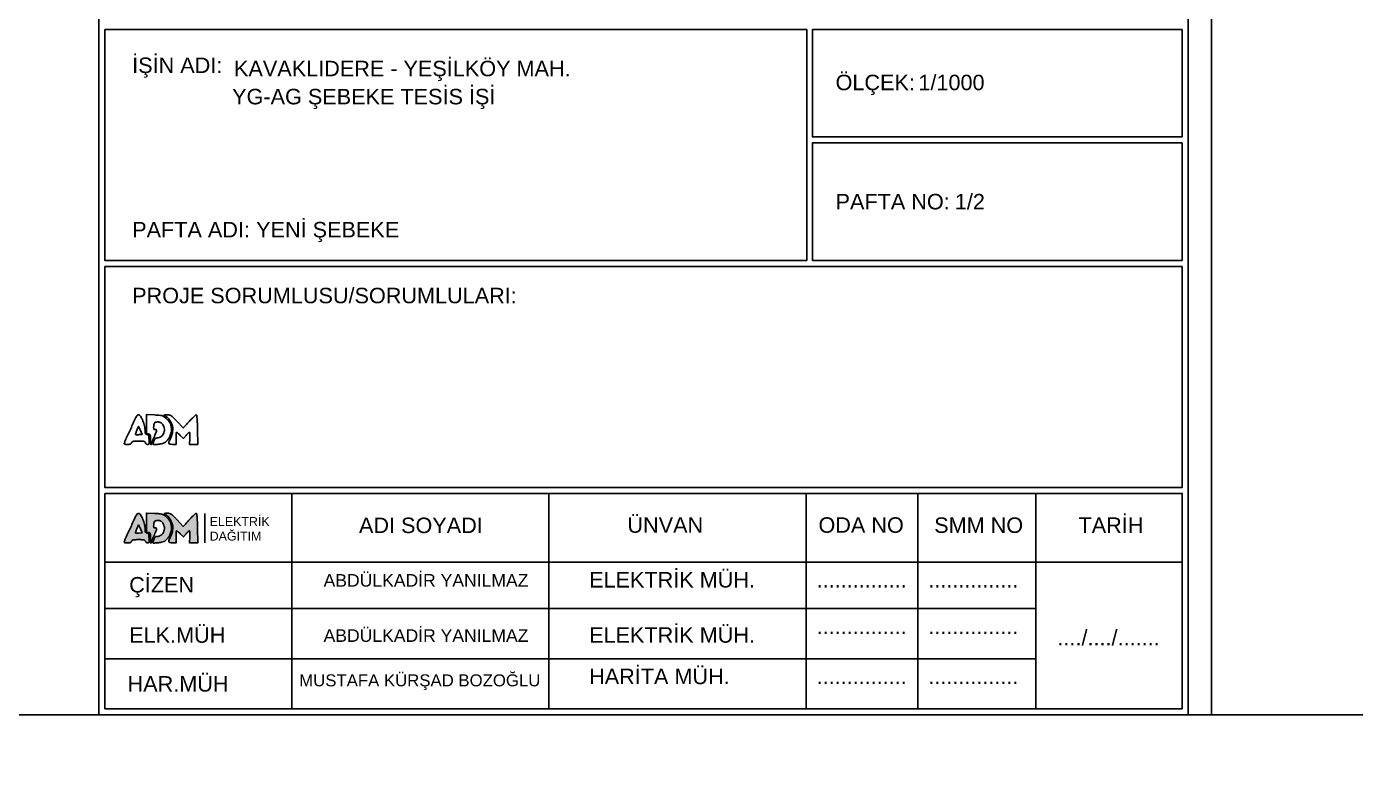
# Model space of a CAD drawing. Header units: millimetres. Extents: x 614452 to 616952, y 4151662 to 4153442.
# Drawn here: x 616315.3 to 616539.8, y 4152533.2 to 4152658.8 of the extents above; entities that cross this region are included whole.
import ezdxf

# ---------------------------------------------------------------- set-up
doc = ezdxf.new("R2010")
doc.units = ezdxf.units.MM
doc.layers.add('ANTET', color=7, linetype='Continuous')
doc.layers.add('ANTET_RASTER', color=7, linetype='Continuous')
doc.styles.get("Standard").update_dxf_attribs({"font": 'Arial'})

msp = doc.modelspace()

# ---------------------------------------------------------------- hatches: boundary and pattern name
h = msp.add_hatch(color=256)
h.set_gradient(color1=(255, 127, 0), color2=(255, 127, 0))
h.paths.add_polyline_path([(616333.929464953, 4152576.369422665, 0.063766), (616333.7558850106, 4152576.095830563, 0.000771), (616332.8651258359, 4152574.186247232, 0.001423), (616332.0209693374, 4152572.355652947, 0.030485), (616331.8065726266, 4152571.800059577, 0.091245), (616331.7890467818, 4152571.660972048, 0.270075), (616331.8401339493, 4152571.583707089, 0.104609), (616331.9819134447, 4152571.547418904, 0.010528), (616332.3326875947, 4152571.540032533, 0.018035), (616332.6508784458, 4152571.551513458, 0.074962), (616332.8377214237, 4152571.593644086, 0.125164), (616332.9529065448, 4152571.675955112, 0.098814), (616333.027187929, 4152571.810541108, -0.135784), (616333.1212108937, 4152571.954915863, -0.124814), (616333.2790323591, 4152572.036136062, -0.050357), (616333.5690463608, 4152572.072964587, -0.006421), (616334.1986262602, 4152572.081049683, -0.006222), (616334.83193228, 4152572.073168145, -0.051274), (616335.1174768036, 4152572.036607018, -0.132171), (616335.2690886095, 4152571.955227353, -0.140814), (616335.3549481664, 4152571.810541108, 0.081934), (616335.4053851665, 4152571.697379797, 0.091779), (616335.4879900996, 4152571.611476553, 0.087799), (616335.5991224613, 4152571.558234919, 0.068011), (616335.7323227772, 4152571.540032533, 0.055528), (616335.8952183073, 4152571.55817906, 0.205086), (616335.9772554428, 4152571.617548253, 0.138824), (616336.009139477, 4152571.735548557, 0.021536), (616335.9956906022, 4152571.979608967, -0.004993), (616335.9784851747, 4152572.174338893, -0.003381), (616335.9625968536, 4152572.396556548, -0.003406), (616335.9501591398, 4152572.611491165, -0.006795), (616335.9437892039, 4152572.781727622, 0.04563), (616335.9235408255, 4152572.957011092, 0.113173), (616335.8698024035, 4152573.073693749, 0.127666), (616335.7754026203, 4152573.146936109, 0.066302), (616335.6308329642, 4152573.187490484, -0.100048), (616335.4657345476, 4152573.245987152, -0.163184), (616335.3701059793, 4152573.357845694, -0.07385), (616335.3184120611, 4152573.572440688, -0.00966), (616335.2856450868, 4152574.042236852, 0.026441), (616335.2430240263, 4152574.453827146, 0.025801), (616335.1570169068, 4152574.862059346, 0.024771), (616335.0254336911, 4152575.274587222, 0.020567), (616334.846239208, 4152575.699101875, 0.02113), (616334.5696589326, 4152576.2267417, 0.10397), (616334.3461835482, 4152576.475326366, 0.237326), (616334.1394278931, 4152576.509820538, 0.14535)])
h.paths.add_polyline_path([(616334.274311584, 4152573.188432801, -0.010707), (616334.0665925125, 4152573.176375152, -0.015376), (616333.8822955613, 4152573.17530245, -0.011118), (616333.731379774, 4152573.182425752, -0.180936), (616333.6859824839, 4152573.203103157, -0.271134), (616333.6737740262, 4152573.249772649, -0.009305), (616333.7303130234, 4152573.437668446, -0.015146), (616333.8106632676, 4152573.663960366, -0.009719), (616333.9168652047, 4152573.921652921), (616334.2046963373, 4152574.583254003), (616334.5051941694, 4152573.906982565), (616334.8056920014, 4152573.230711127)], flags=16)
h = msp.add_hatch(color=256)
h.set_gradient(color1=(255, 127, 0), color2=(255, 127, 0))
edge = h.paths.add_edge_path()
edge.add_line((616335.5293922486, 4152574.939472814), (616335.5293922486, 4152573.298338271))
edge.add_line((616335.5293922486, 4152573.298338271), (616335.8613481991, 4152573.298338271))
edge.add_arc((616335.8613482591, 4152572.748980626), 0.5493576452136073, 69.82026276711912, 90.0000062650899, ccw=False)
edge.add_arc((616335.9911464722, 4152573.102146513), 0.1730948114677403, 22.166374109520916, 69.82034173121048, ccw=False)
edge.add_arc((616335.5108923255, 4152572.906487764), 0.6916759443158398, 4.008649535772918, 22.166326184184186, ccw=False)
edge.add_arc((616314.4726021964, 4152571.432134352), 21.78156379470503, 2.5082649671916215, 4.008705403430781, ccw=False)
edge.add_line((616336.2332974898, 4152572.38537183), (616336.2732908301, 4152571.472405389))
edge.add_line((616336.2732908301, 4152571.472405389), (616336.7804944083, 4152572.669400829))
edge.add_arc((616277.6071305309, 4152597.74296624), 64.26640393697006, 337.0361398109806, 337.9182612762283)
edge.add_arc((616335.6546357233, 4152574.193866566), 1.623982571542282, 337.9182812255138, 350.4124117829923)
edge.add_arc((616337.136913718, 4152573.943488305), 0.120707039018567, 350.4124017228938, 422.0351882901527)
edge.add_arc((616337.0789829292, 4152573.834375223), 0.2442450531245067, 62.03513380870294, 104.6549914427802)
edge.add_arc((616336.8588600941, 4152574.676124964), 0.625810513706934, 271.77111820558184, 284.65503775132754, ccw=False)
edge.add_arc((616336.875015186, 4152574.153675458), 0.1031112949378484, 222.9561160482888, 271.7710802685684, ccw=False)
edge.add_arc((616336.9145946712, 4152574.190527305), 0.1571908124332954, 186.3487990085547, 222.9561199291325, ccw=False)
edge.add_arc((616338.3564832936, 4152574.350955484), 1.607976806333558, 179.7054620257688, 186.3487652537711, ccw=False)
edge.add_arc((616341.3018945972, 4152574.335812259), 4.553427037581947, 173.3602937394848, 179.7054401235187, ccw=False)
edge.add_arc((616337.3822313029, 4152574.792085249), 0.6072966062208524, 145.3396058218614, 173.3602506456461, ccw=False)
edge.add_arc((616337.1813139645, 4152574.931001672), 0.3630312800566274, 105.9471371902199, 145.3396108821184, ccw=False)
edge.add_arc((616337.4177642043, 4152574.103519567), 1.223633017403516, 89.99998799129747, 105.9471182715983, ccw=False)
edge.add_arc((616337.4177650769, 4152573.783439089), 1.54371349513543, 81.72415253568482, 90.00002286577421, ccw=False)
edge.add_arc((616337.4666436632, 4152574.119491844), 1.20412467028729, 71.75380412809642, 81.72407990018468, ccw=False)
edge.add_arc((616337.5422412297, 4152574.348802002), 0.9626745907550854, 60.645257067944215, 71.75376434757811, ccw=False)
edge.add_arc((616337.7754945514, 4152574.763527961), 0.4868545274484448, 42.14472347975868, 60.64511922400101, ccw=False)
edge.add_arc((616336.8925259416, 4152573.964451227), 1.677718579988372, 12.621443649923094, 42.144737699455106, ccw=False)
edge.add_arc((616337.0347343686, 4152573.996293239), 1.531988863085221, -18.981554609047407, 12.621488364817822, ccw=False)
edge.add_arc((616337.2285551034, 4152573.929625598), 1.327022886579329, 306.53951541588134, 341.01842893602185, ccw=False)
edge.add_arc((616337.2875121722, 4152573.850066808), 1.22799997496439, 270.00004300806614, 306.5394515210845, ccw=False)
edge.add_arc((616337.287513345, 4152572.277055169), 0.3450116640889067, 90.0000416819237, 113.77215220791)
edge.add_arc((616337.3172276205, 4152572.209595319), 0.4187257709037721, 113.7721639924004, 134.3323097749172)
edge.add_arc((616337.495273, 4152572.027350498), 0.6735067197577292, 134.3322707843567, 149.935655962711)
edge.add_arc((616338.4997145492, 4152571.445929729), 1.834089735143809, 149.9356238168841, 157.3235317158401)
edge.add_arc((616345.9039970442, 4152568.352235887), 9.858698190095534, 157.3235967677833, 158.4834826253065)
edge.add_arc((616342.6838369997, 4152569.621774119), 6.397317246934664, 158.4835740827927, 160.0873713628881)
edge.add_arc((616344.3072311135, 4152569.033714563), 8.12393894565802, 160.0874087883875, 161.1437062999245)
edge.add_arc((616336.7578777719, 4152571.612003624), 0.1464512230897591, 161.1436538735835, 179.9998886882593)
edge.add_arc((616336.7168560957, 4152571.612003874), 0.1054295467911346, 179.9999810201975, 271.8665727645617)
edge.add_arc((616336.3151812206, 4152583.937476182), 12.43744520994052, 271.866552006511, 274.9862290957582)
edge.add_arc((616336.7060860968, 4152579.45707291), 7.940021492137334, 274.986189874674, 279.944251374933)
edge.add_arc((616337.8121150298, 4152573.148589924), 1.535315597999382, 279.944212084764, 296.6962476767852)
edge.add_arc((616337.712172388, 4152573.347336764), 1.757776467020278, 296.6962390183784, 316.6792572727222)
edge.add_arc((616336.9590892681, 4152574.057518886), 2.79290584630702, 316.6792935895778, 330.8054136541801)
edge.add_arc((616336.7762762967, 4152574.159665475), 3.002320526110501, 330.8054379807883, 344.4449588902941)
edge.add_arc((616337.241237608, 4152574.030238607), 2.519681597862396, 344.4449706936196, 359.9999932231624)
edge.add_arc((616336.6531041702, 4152574.03023674), 3.107815035735654, 2.893985533667079e-05, 11.12454132486805)
edge.add_arc((616337.7669590148, 4152574.249261117), 1.972630340271066, 11.12456283205785, 26.76239414934593)
edge.add_arc((616337.6358980417, 4152574.183166589), 2.119414077014742, 26.76236523356071, 41.75701094702599)
edge.add_arc((616336.2223986542, 4152572.921255836), 4.014248968247768, 41.75704858098659, 51.05380117254438)
edge.add_arc((616337.0008989911, 4152573.884465712), 2.775767624596907, 51.05387797127042, 59.44579055973222)
edge.add_arc((616337.8323916255, 4152575.293010225), 1.140109455581896, 59.44580935103483, 75.75918740369839)
edge.add_arc((616337.5247464613, 4152574.080841892), 2.390708357599903, 75.75917518912506, 85.69651080707916)
edge.add_arc((616335.4251936635, 4152546.179724406), 30.37070976828113, 85.69660768609681, 87.2431118933978)
edge.add_line((616336.8859704357, 4152576.515283458), (616335.5293922486, 4152576.580607357))
edge.add_line((616335.5293922486, 4152576.580607357), (616335.5293922486, 4152574.939472814))
h = msp.add_hatch(color=30)
h.set_gradient(color1=(255, 127, 0), color2=(255, 127, 0))
edge = h.paths.add_edge_path()
edge.add_arc((616338.547806574, 4152576.480287413), 0.04281999950766304, 180.0000729007457, 232.7948848679903)
edge.add_arc((616339.9288544332, 4152578.299416105), 2.326790749722597, 232.7949233447449, 235.7979670421841)
edge.add_arc((616339.8008758457, 4152578.111118832), 2.099119095964968, 235.7980150309672, 239.9098064908886)
edge.add_arc((616340.552826678, 4152579.408799705), 3.598920983618341, 239.9096928360412, 242.65563355147)
edge.add_arc((616338.5081339965, 4152575.454796307), 0.8524732959310046, 46.918321621982216, 62.65560932575818, ccw=False)
edge.add_arc((616337.7269282764, 4152574.619446174), 1.996191889784272, 38.58546420163651, 46.9183262344597, ccw=False)
edge.add_arc((616337.2029745807, 4152574.201402779), 2.666481196998985, 31.317428870064873, 38.585367550896876, ccw=False)
edge.add_arc((616335.9620256512, 4152573.446383886), 4.119067777483478, 26.07042740400982, 31.31734555073018, ccw=False)
edge.add_arc((616333.7937040398, 4152572.385525136), 6.532994018837049, 21.98862060740919, 26.070398671068176, ccw=False)
edge.add_arc((616338.1882638173, 4152574.160026131), 1.793689278541884, 11.309126148742621, 21.988656759899413, ccw=False)
edge.add_arc((616338.4069825702, 4152574.203764981), 1.570640001862993, -0.2990848886801132, 11.309186941282405, ccw=False)
edge.add_arc((616335.8007548281, 4152574.217367831), 4.176903242733433, 354.10746191447754, 359.7009401402582, ccw=False)
edge.add_arc((616336.9331375161, 4152574.100497914), 3.038505627889878, 348.13215254064454, 354.1074356175702, ccw=False)
edge.add_arc((616335.0298097731, 4152574.500475851), 4.983406357453562, 344.0073102065962, 348.1321608861224, ccw=False)
edge.add_arc((616335.2389126683, 4152574.440553155), 4.76588681741429, 339.8379233126967, 344.00722096066977, ccw=False)
edge.add_arc((616337.8513082262, 4152573.481342832), 1.982957606256664, 331.8101356527508, 339.83788568121884, ccw=False)
edge.add_arc((616345.5426195584, 4152569.359043682), 6.743417373978459, 151.8100921574435, 156.9298787286415)
edge.add_arc((616339.6945441043, 4152571.849854916), 0.3869932910637284, 156.9297927943978, 197.9840608838072)
edge.add_arc((616339.5360891669, 4152571.798418304), 0.2203988968137838, 197.984008541188, 258.8471814640095)
edge.add_arc((616339.9251567655, 4152573.771870913), 2.231838379973496, 258.8471315769257, 269.9999955917922)
edge.add_line((616339.9251565938, 4152571.540032533), (616340.5338008878, 4152571.540032533))
edge.add_line((616340.5338008878, 4152571.540032533), (616340.5338008878, 4152572.554439689))
edge.add_arc((616351.5197483096, 4152572.554440104), 10.98594742186834, 177.9710970242183, 180.0000021638789, ccw=False)
edge.add_arc((616346.1297772864, 4152572.745382754), 5.592595335631022, 174.6085177219213, 177.97108031051, ccw=False)
edge.add_arc((616348.5004524764, 4152572.521632683), 7.973806151744438, 172.6970971338997, 174.6084400244073, ccw=False)
edge.add_arc((616340.6295389108, 4152573.530325255), 0.03852159075273941, 90.0000505605064, 172.6970494281587, ccw=False)
edge.add_arc((616340.6295388642, 4152573.472704461), 0.09614238515496336, 52.54610211167568, 89.99999250724318, ccw=False)
edge.add_arc((616336.7302281742, 4152568.382555522), 6.50818106883847, 50.714014666576304, 52.54606548780703, ccw=False)
edge.add_arc((616337.6167597846, 4152569.466217604), 5.108087570135138, 47.894578008884594, 50.71407565924852, ccw=False)
edge.add_arc((616335.4291673915, 4152567.04561323), 8.370737721908814, 45.94706542748861, 47.89461668419352, ccw=False)
edge.add_line((616341.2495310055, 4152573.061643268), (616341.7737851451, 4152572.554439689))
edge.add_line((616341.7737851451, 4152572.554439689), (616342.2163475885, 4152573.061643268))
edge.add_arc((616346.1743929242, 4152569.608030729), 5.252957495148239, 136.0164968988853, 138.8935106273793, ccw=False)
edge.add_arc((616344.8230929226, 4152570.912214962), 3.374951049804198, 132.0087303174377, 136.0165052896154, ccw=False)
edge.add_arc((616344.8696995768, 4152570.860475728), 3.44458673445737, 128.8020563820931, 132.0088064654109, ccw=False)
edge.add_arc((616342.7801167282, 4152573.459201907), 0.1099601831314737, 90.14915462886569, 128.8021427901032, ccw=False)
edge.add_arc((616342.7799512423, 4152573.52276364), 0.04639823479299729, 7.311533476569082, 90.14913102534513, ccw=False)
edge.add_arc((616337.9303509712, 4152572.900518908), 4.93575517540842, 4.308310756265598, 7.311583597866218, ccw=False)
edge.add_arc((616338.4559644655, 4152572.94011458), 4.408652374604058, 0.0478560040485263, 4.308337683961497, ccw=False)
edge.add_arc((616334.151096764, 4152572.936507977), 8.713521586884434, -2.5110241229700137, 0.047928227071906804, ccw=False)
edge.add_line((616342.8562517181, 4152572.554754561), (616342.8117525165, 4152571.540032533))
edge.add_line((616342.8117525165, 4152571.540032533), (616343.5017607855, 4152571.540032533))
edge.add_line((616343.5017607855, 4152571.540032533), (616344.1917689191, 4152571.540032533))
edge.add_line((616344.1917689191, 4152571.540032533), (616344.154904281, 4152573.997269671))
edge.add_arc((616270.8317194413, 4152572.897253743), 73.33143575626472, 0.8595036127724712, 1.727415931834614)
edge.add_arc((616327.3576974232, 4152574.601976357), 16.77975792088152, 1.727419489039971, 4.321890732125873)
edge.add_arc((616326.6256292287, 4152574.546626086), 17.51391559702509, 4.321970655173706, 6.116896135981673)
edge.add_arc((616343.9307366632, 4152576.40117014), 0.1097184892117374, 6.116911032505053, 71.60468771692604)
edge.add_arc((616343.9158166819, 4152576.356305465), 0.1569989810682807, 71.6048376592647, 131.5831991074059)
edge.add_arc((616354.3655279583, 4152564.579549318), 15.90147264977425, 131.5831767632442, 133.8178705228017)
edge.add_arc((616353.1076476048, 4152565.890414309), 14.08470904155323, 133.8178090649276, 137.0891758789305)
edge.add_arc((616369.8422818352, 4152550.333751764), 36.93329176272034, 137.0891891493493, 138.6819861747804)
edge.add_line((616342.1032896116, 4152574.71850829), (616341.7465922706, 4152574.312745427))
edge.add_line((616341.7465922706, 4152574.312745427), (616340.6994446496, 4152575.4285933))
edge.add_arc((616309.8720413448, 4152546.499205253), 42.27574112040072, 43.18076383751931, 44.46303000309942)
edge.add_arc((616338.4693862378, 4152574.565492708), 2.206742799760723, 44.46296225530882, 55.45440034850484)
edge.add_arc((616339.2698088869, 4152575.72813201), 0.7952164754955168, 55.45438104670021, 77.40736408008216)
edge.add_arc((616339.0786411099, 4152574.872380002), 1.672061170005838, 77.40736340459041, 89.9999762964572)
edge.add_arc((616339.0786401219, 4152571.303477993), 5.240963179152728, 89.9999816363968, 92.40517015639885)
edge.add_arc((616338.9710520634, 4152573.864909282), 2.677273369147387, 92.40515436365177, 96.38108254601664)
edge.add_arc((616339.0323692445, 4152573.316643062), 3.228957740514778, 96.38112775718452, 99.00905539192672)
edge.add_arc((616338.5307845918, 4152576.480287328), 0.02579801759137482, 99.0089066720109, 179.9999338109098)

# ---------------------------------------------------------------- linework, layer by layer
for points in [[(616327.5, 4152542.5), (615240.7433106545, 4152542.5), (615240.7433106549, 4153442.5), (615430.7532180703, 4153442.5)], [(616327.5, 4152542.5), (616327.5, 4153442.5), (615430.7532180703, 4153442.5)]]:
    msp.add_lwpolyline(points)
at = {"color": 5}
msp.add_lwpolyline([(616515.5, 4152542.5), (616515.5, 4153104.384524011), (616327.5, 4153104.384524011), (616327.5, 4152542.5)], close=True, dxfattribs=at)
msp.add_lwpolyline([(616515.5, 4152542.5), (616515.5, 4153104.384524011), (616327.5, 4153104.384524011), (616327.5, 4152542.5)], close=True)
for points in [[(616333.929464953, 4152593.010415527, 0.063766), (616333.7558850106, 4152592.736823424, 0.000771), (616332.8651258359, 4152590.827240094, 0.001423), (616332.0209693378, 4152588.996645809, 0.030485), (616331.8065726268, 4152588.441052439, 0.091245), (616331.7890467821, 4152588.301964909, 0.270075), (616331.8401339496, 4152588.224699951, 0.104609), (616331.981913445, 4152588.188411766, 0.010528), (616332.3326875949, 4152588.181025395, 0.018035), (616332.6508784462, 4152588.192506319, 0.074962), (616332.8377214242, 4152588.234636948, 0.125164), (616332.9529065453, 4152588.316947974, 0.098814), (616333.0271879295, 4152588.45153397, -0.135784), (616333.1212108941, 4152588.595908724, -0.124814), (616333.2790323594, 4152588.677128925, -0.050357), (616333.5690463609, 4152588.713957449, -0.006421), (616334.1986262603, 4152588.722042545, -0.006222), (616334.8319322802, 4152588.714161007, -0.051274), (616335.1174768037, 4152588.677599879, -0.132171), (616335.2690886096, 4152588.596220215, -0.140814), (616335.3549481668, 4152588.45153397, 0.081934), (616335.4053851669, 4152588.338372658, 0.091779), (616335.4879900999, 4152588.252469414, 0.087799), (616335.5991224614, 4152588.199227782, 0.068011), (616335.7323227776, 4152588.181025395, 0.055528), (616335.8952183076, 4152588.199171922, 0.205086), (616335.9772554431, 4152588.258541115, 0.138824), (616336.0091394773, 4152588.376541418, 0.021536), (616335.9956906023, 4152588.62060183, -0.004993), (616335.978485175, 4152588.815331755, -0.003381), (616335.9625968537, 4152589.03754941, -0.003406), (616335.9501591399, 4152589.252484027, -0.006795), (616335.9437892041, 4152589.422720484, 0.04563), (616335.923540826, 4152589.598003954, 0.113173), (616335.8698024037, 4152589.71468661, 0.127666), (616335.7754026204, 4152589.787928971, 0.066302), (616335.6308329646, 4152589.828483346, -0.100048), (616335.4657345479, 4152589.886980014, -0.163184), (616335.3701059795, 4152589.998838556, -0.07385), (616335.3184120613, 4152590.213433549, -0.00966), (616335.2856450872, 4152590.683229714, 0.026441), (616335.2430240265, 4152591.094820008, 0.025801), (616335.1570169069, 4152591.503052208, 0.024771), (616335.0254336912, 4152591.915580084, 0.020567), (616334.8462392082, 4152592.340094736, 0.02113), (616334.5696589327, 4152592.867734561, 0.10397), (616334.3461835487, 4152593.116319228, 0.237326), (616334.1394278933, 4152593.150813399, 0.14535)], [(616333.929464953, 4152593.010415527, 0.063766), (616333.7558850106, 4152592.736823424, 0.000771), (616332.8651258359, 4152590.827240094, 0.001423), (616332.0209693378, 4152588.996645809, 0.030485), (616331.8065726268, 4152588.441052439, 0.091245), (616331.7890467821, 4152588.301964909, 0.270075), (616331.8401339496, 4152588.224699951, 0.104609), (616331.981913445, 4152588.188411766, 0.010528), (616332.3326875949, 4152588.181025395, 0.018035), (616332.6508784462, 4152588.192506319, 0.074962), (616332.8377214242, 4152588.234636948, 0.125164), (616332.9529065453, 4152588.316947974, 0.098814), (616333.0271879295, 4152588.45153397, -0.135784), (616333.1212108941, 4152588.595908724, -0.124814), (616333.2790323594, 4152588.677128925, -0.050357), (616333.5690463609, 4152588.713957449, -0.006421), (616334.1986262603, 4152588.722042545, -0.006222), (616334.8319322802, 4152588.714161007, -0.051274), (616335.1174768037, 4152588.677599879, -0.132171), (616335.2690886096, 4152588.596220215, -0.140814), (616335.3549481668, 4152588.45153397, 0.081934), (616335.4053851669, 4152588.338372658, 0.091779), (616335.4879900999, 4152588.252469414, 0.087799), (616335.5991224614, 4152588.199227782, 0.068011), (616335.7323227776, 4152588.181025395, 0.055528), (616335.8952183076, 4152588.199171922, 0.205086), (616335.9772554431, 4152588.258541115, 0.138824), (616336.0091394773, 4152588.376541418, 0.021536), (616335.9956906023, 4152588.62060183, -0.004993), (616335.978485175, 4152588.815331755, -0.003381), (616335.9625968537, 4152589.03754941, -0.003406), (616335.9501591399, 4152589.252484027, -0.006795), (616335.9437892041, 4152589.422720484, 0.04563), (616335.923540826, 4152589.598003954, 0.113173), (616335.8698024037, 4152589.71468661, 0.127666), (616335.7754026204, 4152589.787928971, 0.066302), (616335.6308329646, 4152589.828483346, -0.100048), (616335.4657345479, 4152589.886980014, -0.163184), (616335.3701059795, 4152589.998838556, -0.07385), (616335.3184120613, 4152590.213433549, -0.00966), (616335.2856450872, 4152590.683229714, 0.026441), (616335.2430240265, 4152591.094820008, 0.025801), (616335.1570169069, 4152591.503052208, 0.024771), (616335.0254336912, 4152591.915580084, 0.020567), (616334.8462392082, 4152592.340094736, 0.02113), (616334.5696589327, 4152592.867734561, 0.10397), (616334.3461835487, 4152593.116319228, 0.237326), (616334.1394278933, 4152593.150813399, 0.14535)], [(616335.529392249, 4152591.580465676), (616335.529392249, 4152589.939331132), (616335.8613481992, 4152589.939331132, -0.088279), (616336.0508581214, 4152589.905608858, -0.210979), (616336.1514482228, 4152589.808447588, -0.079394), (616336.2008760907, 4152589.595833663, -0.006547), (616336.23329749, 4152589.026364692), (616336.2732908302, 4152588.113398251), (616336.7804944087, 4152589.310393692, 0.003849), (616337.1594969397, 4152590.224357903, 0.05457), (616337.2559347348, 4152590.564376767, 0.323101), (616337.1935167746, 4152590.69109394, 0.188138), (616337.0171894119, 4152590.711667063, -0.056276), (616336.8782019708, 4152590.691606283, -0.216276), (616336.7995505203, 4152590.724404365, -0.161102), (616336.7583678891, 4152590.814137876, -0.028995), (616336.7485277341, 4152591.000214368, -0.027693), (616336.7790079638, 4152591.503297559, -0.122876), (616336.8827071558, 4152591.778454419, -0.173595), (616337.0815709936, 4152591.921054773, -0.069695), (616337.4177644611, 4152591.968145446, -0.036126), (616337.6399657498, 4152591.952070068, -0.043531), (616337.8436560021, 4152591.904065887, -0.048508), (616338.0141591798, 4152591.828863286, -0.080899), (616338.1364739602, 4152591.731202928, -0.129537), (616338.5297025377, 4152590.972039817, -0.138775), (616338.4834187906, 4152590.138985667, -0.151588), (616338.0186340678, 4152589.504426652, -0.160798), (616337.287513094, 4152589.263059695, 0.104099), (616337.1484389552, 4152589.233787422, 0.089952), (616337.0246141958, 4152589.150102213, 0.068188), (616336.9123776183, 4152589.005751533, 0.032247), (616336.8074063598, 4152588.794013921, 0.005061), (616336.7323330618, 4152588.609097912, 0.006998), (616336.668995643, 4152588.44160874, 0.004609), (616336.6192863109, 4152588.300329009, 0.082462), (616336.611426549, 4152588.252996771, 0.423788), (616336.7202901551, 4152588.147623132, 0.013613), (616337.3961980296, 4152588.18809189, 0.021637), (616338.0772474604, 4152588.27733321, 0.073225), (616338.5018716687, 4152588.417930583, 0.087414), (616338.9909977, 4152588.782351215, 0.061715), (616339.3972071721, 4152589.336196017, 0.059584), (616339.6686316892, 4152589.995544168, 0.067976), (616339.7609192063, 4152590.671231172, 0.048578), (616339.7025237083, 4152591.270858468, 0.068339), (616339.5282842661, 4152591.778512848, 0.06552), (616339.2169298432, 4152592.235631899, 0.040587), (616338.7457168894, 4152592.684276863, 0.036633), (616338.411969767, 4152592.915806911, 0.071301), (616338.1128561273, 4152593.039077398, 0.043387), (616337.7041439093, 4152593.105802666, 0.006748), (616336.885970436, 4152593.156276321), (616335.529392249, 4152593.221600219)], [(616335.529392249, 4152591.580465676), (616335.529392249, 4152589.939331132), (616335.8613481992, 4152589.939331132, -0.088279), (616336.0508581214, 4152589.905608858, -0.210979), (616336.1514482228, 4152589.808447588, -0.079394), (616336.2008760907, 4152589.595833663, -0.006547), (616336.23329749, 4152589.026364692), (616336.2732908302, 4152588.113398251), (616336.7804944087, 4152589.310393692, 0.003849), (616337.1594969397, 4152590.224357903, 0.05457), (616337.2559347348, 4152590.564376767, 0.323101), (616337.1935167746, 4152590.69109394, 0.188138), (616337.0171894119, 4152590.711667063, -0.056276), (616336.8782019708, 4152590.691606283, -0.216276), (616336.7995505203, 4152590.724404365, -0.161102), (616336.7583678891, 4152590.814137876, -0.028995), (616336.7485277341, 4152591.000214368, -0.027693), (616336.7790079638, 4152591.503297559, -0.122876), (616336.8827071558, 4152591.778454419, -0.173595), (616337.0815709936, 4152591.921054773, -0.069695), (616337.4177644611, 4152591.968145446, -0.036126), (616337.6399657498, 4152591.952070068, -0.043531), (616337.8436560021, 4152591.904065887, -0.048508), (616338.0141591798, 4152591.828863286, -0.080899), (616338.1364739602, 4152591.731202928, -0.129537), (616338.5297025377, 4152590.972039817, -0.138775), (616338.4834187906, 4152590.138985667, -0.151588), (616338.0186340678, 4152589.504426652, -0.160798), (616337.287513094, 4152589.263059695, 0.104099), (616337.1484389552, 4152589.233787422, 0.089952), (616337.0246141958, 4152589.150102213, 0.068188), (616336.9123776183, 4152589.005751533, 0.032247), (616336.8074063598, 4152588.794013921, 0.005061), (616336.7323330618, 4152588.609097912, 0.006998), (616336.668995643, 4152588.44160874, 0.004609), (616336.6192863109, 4152588.300329009, 0.082462), (616336.611426549, 4152588.252996771, 0.423788), (616336.7202901551, 4152588.147623132, 0.013613), (616337.3961980296, 4152588.18809189, 0.021637), (616338.0772474604, 4152588.27733321, 0.073225), (616338.5018716687, 4152588.417930583, 0.087414), (616338.9909977, 4152588.782351215, 0.061715), (616339.3972071721, 4152589.336196017, 0.059584), (616339.6686316892, 4152589.995544168, 0.067976), (616339.7609192063, 4152590.671231172, 0.048578), (616339.7025237083, 4152591.270858468, 0.068339), (616339.5282842661, 4152591.778512848, 0.06552), (616339.2169298432, 4152592.235631899, 0.040587), (616338.7457168894, 4152592.684276863, 0.036633), (616338.411969767, 4152592.915806911, 0.071301), (616338.1128561273, 4152593.039077398, 0.043387), (616337.7041439093, 4152593.105802666, 0.006748), (616336.885970436, 4152593.156276321), (616335.529392249, 4152593.221600219)], [(616338.5049865749, 4152593.12128022, 0.234524), (616338.5219145957, 4152593.087175175, 0.013104), (616338.6209357474, 4152593.016011944, 0.017943), (616338.748455924, 4152592.935875671, 0.011982), (616338.8997072773, 4152592.85300848, -0.068775), (616339.0904075722, 4152592.718419238, -0.036375), (616339.2873090059, 4152592.505426602, -0.031723), (616339.4809514871, 4152592.228376589, -0.022898), (616339.6619969252, 4152591.897606548, -0.017812), (616339.8514765501, 4152591.472617559, -0.046632), (616339.9471258125, 4152591.15276565, -0.050694), (616339.9776011733, 4152590.836559115, -0.024411), (616339.9555881326, 4152590.429547314, -0.026078), (616339.9066937072, 4152590.116606763, -0.018), (616339.8203426367, 4152589.768466961, -0.018194), (616339.7127524493, 4152589.438854697, -0.035042), (616339.5990613471, 4152589.185596725, 0.022343), (616339.3385004541, 4152588.642494494, 0.181074), (616339.3264583591, 4152588.371362667, 0.27199), (616339.4934581807, 4152588.223174553, 0.048702), (616339.9251565943, 4152588.181025395), (616340.5338008879, 4152588.181025395), (616340.5338008879, 4152589.195432552, -0.008853), (616340.540688036, 4152589.584375461, -0.014673), (616340.5619239062, 4152589.911857605, -0.00834), (616340.5913298111, 4152590.176214816, -0.377355), (616340.6295388769, 4152590.209839708, -0.164894), (616340.6880052481, 4152590.190019274, -0.007994), (616340.8511535684, 4152590.060848725, -0.012303), (616341.0417163097, 4152589.896963944, -0.008498), (616341.2495310055, 4152589.70263613), (616341.7737851455, 4152589.195432552), (616342.2163475887, 4152589.70263613, -0.012554), (616342.394681043, 4152589.896946362, -0.017489), (616342.5644277437, 4152590.060941103, -0.013993), (616342.7112120539, 4152590.185888337, -0.170273), (616342.7798304763, 4152590.210154579, -0.378056), (616342.825972206, 4152590.16966134, -0.013105), (616342.8521589236, 4152589.912302322, -0.018592), (616342.8646153025, 4152589.584789745, -0.011166), (616342.8562517185, 4152589.195747423), (616342.8117525168, 4152588.181025395), (616343.5017607855, 4152588.181025395), (616344.1917689191, 4152588.181025395), (616344.1549042813, 4152590.638262533, 0.003787), (616344.1298297592, 4152591.748788149, 0.011321), (616344.0897406591, 4152592.507486931, 0.007832), (616344.0398304742, 4152593.053854335, 0.293784), (616343.9653606811, 4152593.146275077, 0.267848), (616343.8116153739, 4152593.114732425, 0.009751), (616343.3558530589, 4152592.694159353, 0.014275), (616342.7918054848, 4152592.121111553, 0.00695), (616342.1032896116, 4152591.359501152), (616341.7465922707, 4152590.953738289), (616340.6994446497, 4152592.069586162, 0.005595), (616340.0443460536, 4152592.752194263, 0.047996), (616339.720746113, 4152593.024124766, 0.096082), (616339.4431802398, 4152593.145212249, 0.055001), (616339.0786418021, 4152593.185434034, 0.010495), (616338.8586988538, 4152593.180816994, 0.01735), (616338.6734977276, 4152593.166588919, 0.011467), (616338.5267449319, 4152593.146759964, 0.368875)], [(616338.5049865749, 4152593.12128022, 0.234524), (616338.5219145957, 4152593.087175175, 0.013104), (616338.6209357474, 4152593.016011944, 0.017943), (616338.748455924, 4152592.935875671, 0.011982), (616338.8997072773, 4152592.85300848, -0.068775), (616339.0904075722, 4152592.718419238, -0.036375), (616339.2873090059, 4152592.505426602, -0.031723), (616339.4809514871, 4152592.228376589, -0.022898), (616339.6619969252, 4152591.897606548, -0.017812), (616339.8514765501, 4152591.472617559, -0.046632), (616339.9471258125, 4152591.15276565, -0.050694), (616339.9776011733, 4152590.836559115, -0.024411), (616339.9555881326, 4152590.429547314, -0.026078), (616339.9066937072, 4152590.116606763, -0.018), (616339.8203426367, 4152589.768466961, -0.018194), (616339.7127524493, 4152589.438854697, -0.035042), (616339.5990613471, 4152589.185596725, 0.022343), (616339.3385004541, 4152588.642494494, 0.181074), (616339.3264583591, 4152588.371362667, 0.27199), (616339.4934581807, 4152588.223174553, 0.048702), (616339.9251565943, 4152588.181025395), (616340.5338008879, 4152588.181025395), (616340.5338008879, 4152589.195432552, -0.008853), (616340.540688036, 4152589.584375461, -0.014673), (616340.5619239062, 4152589.911857605, -0.00834), (616340.5913298111, 4152590.176214816, -0.377355), (616340.6295388769, 4152590.209839708, -0.164894), (616340.6880052481, 4152590.190019274, -0.007994), (616340.8511535684, 4152590.060848725, -0.012303), (616341.0417163097, 4152589.896963944, -0.008498), (616341.2495310055, 4152589.70263613), (616341.7737851455, 4152589.195432552), (616342.2163475887, 4152589.70263613, -0.012554), (616342.394681043, 4152589.896946362, -0.017489), (616342.5644277437, 4152590.060941103, -0.013993), (616342.7112120539, 4152590.185888337, -0.170273), (616342.7798304763, 4152590.210154579, -0.378056), (616342.825972206, 4152590.16966134, -0.013105), (616342.8521589236, 4152589.912302322, -0.018592), (616342.8646153025, 4152589.584789745, -0.011166), (616342.8562517185, 4152589.195747423), (616342.8117525168, 4152588.181025395), (616343.5017607855, 4152588.181025395), (616344.1917689191, 4152588.181025395), (616344.1549042813, 4152590.638262533, 0.003787), (616344.1298297592, 4152591.748788149, 0.011321), (616344.0897406591, 4152592.507486931, 0.007832), (616344.0398304742, 4152593.053854335, 0.293784), (616343.9653606811, 4152593.146275077, 0.267848), (616343.8116153739, 4152593.114732425, 0.009751), (616343.3558530589, 4152592.694159353, 0.014275), (616342.7918054848, 4152592.121111553, 0.00695), (616342.1032896116, 4152591.359501152), (616341.7465922707, 4152590.953738289), (616340.6994446497, 4152592.069586162, 0.005595), (616340.0443460536, 4152592.752194263, 0.047996), (616339.720746113, 4152593.024124766, 0.096082), (616339.4431802398, 4152593.145212249, 0.055001), (616339.0786418021, 4152593.185434034, 0.010495), (616338.8586988538, 4152593.180816994, 0.01735), (616338.6734977276, 4152593.166588919, 0.011467), (616338.5267449319, 4152593.146759964, 0.368875)], [(616334.2743115844, 4152589.829425663, -0.010707), (616334.0665925127, 4152589.817368013, -0.015376), (616333.8822955615, 4152589.816295312, -0.011118), (616333.7313797744, 4152589.823418614, -0.180936), (616333.6859824844, 4152589.844096019, -0.271134), (616333.6737740263, 4152589.890765511, -0.009305), (616333.7303130236, 4152590.078661308, -0.015146), (616333.810663268, 4152590.304953228, -0.009719), (616333.9168652049, 4152590.562645783), (616334.2046963377, 4152591.224246865), (616334.5051941695, 4152590.547975427), (616334.8056920017, 4152589.871703989)], [(616334.2743115844, 4152589.829425663, -0.010707), (616334.0665925127, 4152589.817368013, -0.015376), (616333.8822955615, 4152589.816295312, -0.011118), (616333.7313797744, 4152589.823418614, -0.180936), (616333.6859824844, 4152589.844096019, -0.271134), (616333.6737740263, 4152589.890765511, -0.009305), (616333.7303130236, 4152590.078661308, -0.015146), (616333.810663268, 4152590.304953228, -0.009719), (616333.9168652049, 4152590.562645783), (616334.2046963377, 4152591.224246865), (616334.5051941695, 4152590.547975427), (616334.8056920017, 4152589.871703989)], [(616333.929464953, 4152576.369422665, 0.063766), (616333.7558850106, 4152576.095830563, 0.000771), (616332.8651258359, 4152574.186247232, 0.001423), (616332.0209693374, 4152572.355652947, 0.030485), (616331.8065726266, 4152571.800059577, 0.091245), (616331.7890467818, 4152571.660972048, 0.270075), (616331.8401339493, 4152571.583707089, 0.104609), (616331.9819134447, 4152571.547418904, 0.010528), (616332.3326875947, 4152571.540032533, 0.018035), (616332.6508784458, 4152571.551513458, 0.074962), (616332.8377214237, 4152571.593644086, 0.125164), (616332.9529065448, 4152571.675955112, 0.098814), (616333.027187929, 4152571.810541108, -0.135784), (616333.1212108937, 4152571.954915863, -0.124814), (616333.2790323591, 4152572.036136062, -0.050357), (616333.5690463608, 4152572.072964587, -0.006421), (616334.1986262602, 4152572.081049683, -0.006222), (616334.83193228, 4152572.073168145, -0.051274), (616335.1174768036, 4152572.036607018, -0.132171), (616335.2690886095, 4152571.955227353, -0.140814), (616335.3549481664, 4152571.810541108, 0.081934), (616335.4053851665, 4152571.697379797, 0.091779), (616335.4879900996, 4152571.611476553, 0.087799), (616335.5991224613, 4152571.558234919, 0.068011), (616335.7323227772, 4152571.540032533, 0.055528), (616335.8952183073, 4152571.55817906, 0.205086), (616335.9772554428, 4152571.617548253, 0.138824), (616336.009139477, 4152571.735548557, 0.021536), (616335.9956906022, 4152571.979608967, -0.004993), (616335.9784851747, 4152572.174338893, -0.003381), (616335.9625968536, 4152572.396556548, -0.003406), (616335.9501591398, 4152572.611491165, -0.006795), (616335.9437892039, 4152572.781727622, 0.04563), (616335.9235408255, 4152572.957011092, 0.113173), (616335.8698024035, 4152573.073693749, 0.127666), (616335.7754026203, 4152573.146936109, 0.066302), (616335.6308329642, 4152573.187490484, -0.100048), (616335.4657345476, 4152573.245987152, -0.163184), (616335.3701059793, 4152573.357845694, -0.07385), (616335.3184120611, 4152573.572440688, -0.00966), (616335.2856450868, 4152574.042236852, 0.026441), (616335.2430240263, 4152574.453827146, 0.025801), (616335.1570169068, 4152574.862059346, 0.024771), (616335.0254336911, 4152575.274587222, 0.020567), (616334.846239208, 4152575.699101875, 0.02113), (616334.5696589326, 4152576.2267417, 0.10397), (616334.3461835482, 4152576.475326366, 0.237326), (616334.1394278931, 4152576.509820538, 0.14535)], [(616335.5293922486, 4152574.939472814), (616335.5293922486, 4152573.298338271), (616335.8613481991, 4152573.298338271, -0.088279), (616336.050858121, 4152573.264615995, -0.210979), (616336.1514482225, 4152573.167454726, -0.079394), (616336.2008760903, 4152572.954840802, -0.006547), (616336.2332974898, 4152572.38537183), (616336.2732908301, 4152571.472405389), (616336.7804944083, 4152572.669400829, 0.003849), (616337.1594969397, 4152573.583365041, 0.05457), (616337.2559347345, 4152573.923383906, 0.323101), (616337.1935167743, 4152574.050101078, 0.188138), (616337.0171894116, 4152574.070674201, -0.056276), (616336.8782019705, 4152574.050613421, -0.216276), (616336.7995505201, 4152574.083411504, -0.161102), (616336.758367889, 4152574.173145014, -0.028995), (616336.7485277337, 4152574.359221505, -0.027693), (616336.7790079637, 4152574.862304697, -0.122876), (616336.8827071555, 4152575.137461557, -0.173595), (616337.0815709934, 4152575.28006191, -0.069695), (616337.4177644608, 4152575.327152584, -0.036126), (616337.6399657497, 4152575.311077206, -0.043531), (616337.8436560017, 4152575.263073025, -0.048508), (616338.0141591796, 4152575.187870424, -0.080899), (616338.13647396, 4152575.090210065, -0.129537), (616338.5297025373, 4152574.331046956, -0.138775), (616338.4834187906, 4152573.497992805, -0.151588), (616338.0186340677, 4152572.86343379, -0.160798), (616337.287513094, 4152572.622066833, 0.104099), (616337.148438955, 4152572.592794559, 0.089952), (616337.0246141957, 4152572.50910935, 0.068188), (616336.912377618, 4152572.364758671, 0.032247), (616336.8074063597, 4152572.153021059, 0.005061), (616336.7323330616, 4152571.968105049, 0.006998), (616336.6689956429, 4152571.800615878, 0.004609), (616336.6192863109, 4152571.659336147, 0.082462), (616336.6114265489, 4152571.612003909, 0.423788), (616336.7202901551, 4152571.506630269, 0.013613), (616337.3961980294, 4152571.547099028, 0.021637), (616338.07724746, 4152571.636340348, 0.073225), (616338.5018716683, 4152571.776937721, 0.087414), (616338.9909976996, 4152572.141358352, 0.061715), (616339.3972071719, 4152572.695203154, 0.059584), (616339.6686316889, 4152573.354551305, 0.067976), (616339.760919206, 4152574.030238309, 0.048578), (616339.7025237083, 4152574.629865605, 0.068339), (616339.528284266, 4152575.137519986, 0.06552), (616339.2169298428, 4152575.594639037, 0.040587), (616338.7457168894, 4152576.043284001, 0.036633), (616338.4119697665, 4152576.274814049, 0.071301), (616338.1128561269, 4152576.398084536, 0.043387), (616337.7041439092, 4152576.464809804, 0.006748), (616336.8859704357, 4152576.515283458), (616335.5293922486, 4152576.580607357)], [(616338.5049865745, 4152576.480287358, 0.234524), (616338.5219145954, 4152576.446182313, 0.013104), (616338.6209357472, 4152576.375019081, 0.017943), (616338.748455924, 4152576.29488281, 0.011982), (616338.8997072772, 4152576.212015619, -0.068775), (616339.0904075721, 4152576.077426376, -0.036375), (616339.2873090056, 4152575.86443374, -0.031723), (616339.4809514871, 4152575.587383727, -0.022898), (616339.6619969251, 4152575.256613686, -0.017812), (616339.8514765501, 4152574.831624697, -0.046632), (616339.9471258124, 4152574.511772788, -0.050694), (616339.9776011732, 4152574.195566252, -0.024411), (616339.9555881323, 4152573.788554451, -0.026078), (616339.9066937072, 4152573.475613901, -0.018), (616339.8203426362, 4152573.127474099, -0.018194), (616339.7127524491, 4152572.797861835, -0.035042), (616339.5990613468, 4152572.544603862, 0.022343), (616339.3385004541, 4152572.001501632, 0.181074), (616339.3264583591, 4152571.730369805, 0.27199), (616339.4934581805, 4152571.582181691, 0.048702), (616339.9251565938, 4152571.540032533), (616340.5338008878, 4152571.540032533), (616340.5338008878, 4152572.554439689, -0.008853), (616340.540688036, 4152572.943382599, -0.014673), (616340.561923906, 4152573.270864744, -0.00834), (616340.5913298111, 4152573.535221954, -0.377355), (616340.6295388768, 4152573.568846846, -0.164894), (616340.6880052477, 4152573.549026412, -0.007994), (616340.851153568, 4152573.419855862, -0.012303), (616341.0417163094, 4152573.255971082, -0.008498), (616341.2495310055, 4152573.061643268), (616341.7737851451, 4152572.554439689), (616342.2163475885, 4152573.061643268, -0.012554), (616342.3946810429, 4152573.2559535, -0.017489), (616342.5644277437, 4152573.419948241, -0.013993), (616342.7112120534, 4152573.544895476, -0.170273), (616342.7798304758, 4152573.569161718, -0.378056), (616342.8259722055, 4152573.528668478, -0.013105), (616342.8521589234, 4152573.27130946, -0.018592), (616342.8646153023, 4152572.943796883, -0.011166), (616342.8562517181, 4152572.554754561), (616342.8117525165, 4152571.540032533), (616343.5017607855, 4152571.540032533), (616344.1917689191, 4152571.540032533), (616344.154904281, 4152573.997269671, 0.003787), (616344.1298297591, 4152575.107795287, 0.011321), (616344.0897406589, 4152575.866494069, 0.007832), (616344.0398304742, 4152576.412861473, 0.293784), (616343.9653606807, 4152576.505282215, 0.267848), (616343.8116153738, 4152576.473739563, 0.009751), (616343.3558530587, 4152576.053166491, 0.014275), (616342.7918054847, 4152575.480118691, 0.00695), (616342.1032896116, 4152574.71850829), (616341.7465922706, 4152574.312745427), (616340.6994446496, 4152575.4285933, 0.005595), (616340.0443460533, 4152576.111201401, 0.047996), (616339.7207461128, 4152576.383131904, 0.096082), (616339.4431802394, 4152576.504219387, 0.055001), (616339.0786418016, 4152576.544441172, 0.010495), (616338.8586988534, 4152576.539824131, 0.01735), (616338.6734977274, 4152576.525596057, 0.011467), (616338.5267449318, 4152576.505767102, 0.368875)]]:
    msp.add_lwpolyline(points, format="xyb", close=True)
for points in [[(616333.929464953, 4152576.369422665, 0.063766), (616333.7558850106, 4152576.095830563, 0.000771), (616332.8651258359, 4152574.186247232, 0.001423), (616332.0209693374, 4152572.355652947, 0.030485), (616331.8065726266, 4152571.800059577, 0.091245), (616331.7890467818, 4152571.660972048, 0.270075), (616331.8401339493, 4152571.583707089, 0.104609), (616331.9819134447, 4152571.547418904, 0.010528), (616332.3326875947, 4152571.540032533, 0.018035), (616332.6508784458, 4152571.551513458, 0.074962), (616332.8377214237, 4152571.593644086, 0.125164), (616332.9529065448, 4152571.675955112, 0.098814), (616333.027187929, 4152571.810541108, -0.135784), (616333.1212108937, 4152571.954915863, -0.124814), (616333.2790323591, 4152572.036136062, -0.050357), (616333.5690463608, 4152572.072964587, -0.006421), (616334.1986262602, 4152572.081049683, -0.006222), (616334.83193228, 4152572.073168145, -0.051274), (616335.1174768036, 4152572.036607018, -0.132171), (616335.2690886095, 4152571.955227353, -0.140814), (616335.3549481664, 4152571.810541108, 0.081934), (616335.4053851665, 4152571.697379797, 0.091779), (616335.4879900996, 4152571.611476553, 0.087799), (616335.5991224613, 4152571.558234919, 0.068011), (616335.7323227772, 4152571.540032533, 0.055528), (616335.8952183073, 4152571.55817906, 0.205086), (616335.9772554428, 4152571.617548253, 0.138824), (616336.009139477, 4152571.735548557, 0.021536), (616335.9956906022, 4152571.979608967, -0.004993), (616335.9784851747, 4152572.174338893, -0.003381), (616335.9625968536, 4152572.396556548, -0.003406), (616335.9501591398, 4152572.611491165, -0.006795), (616335.9437892039, 4152572.781727622, 0.04563), (616335.9235408255, 4152572.957011092, 0.113173), (616335.8698024035, 4152573.073693749, 0.127666), (616335.7754026203, 4152573.146936109, 0.066302), (616335.6308329642, 4152573.187490484, -0.100048), (616335.4657345476, 4152573.245987152, -0.163184), (616335.3701059793, 4152573.357845694, -0.07385), (616335.3184120611, 4152573.572440688, -0.00966), (616335.2856450868, 4152574.042236852, 0.026441), (616335.2430240263, 4152574.453827146, 0.025801), (616335.1570169068, 4152574.862059346, 0.024771), (616335.0254336911, 4152575.274587222, 0.020567), (616334.846239208, 4152575.699101875, 0.02113), (616334.5696589326, 4152576.2267417, 0.10397), (616334.3461835482, 4152576.475326366, 0.237326), (616334.1394278931, 4152576.509820538, 0.14535)], [(616335.5293922486, 4152574.939472814), (616335.5293922486, 4152573.298338271), (616335.8613481991, 4152573.298338271, -0.088279), (616336.050858121, 4152573.264615995, -0.210979), (616336.1514482225, 4152573.167454726, -0.079394), (616336.2008760903, 4152572.954840802, -0.006547), (616336.2332974898, 4152572.38537183), (616336.2732908301, 4152571.472405389), (616336.7804944083, 4152572.669400829, 0.003849), (616337.1594969397, 4152573.583365041, 0.05457), (616337.2559347345, 4152573.923383906, 0.323101), (616337.1935167743, 4152574.050101078, 0.188138), (616337.0171894116, 4152574.070674201, -0.056276), (616336.8782019705, 4152574.050613421, -0.216276), (616336.7995505201, 4152574.083411504, -0.161102), (616336.758367889, 4152574.173145014, -0.028995), (616336.7485277337, 4152574.359221505, -0.027693), (616336.7790079637, 4152574.862304697, -0.122876), (616336.8827071555, 4152575.137461557, -0.173595), (616337.0815709934, 4152575.28006191, -0.069695), (616337.4177644608, 4152575.327152584, -0.036126), (616337.6399657497, 4152575.311077206, -0.043531), (616337.8436560017, 4152575.263073025, -0.048508), (616338.0141591796, 4152575.187870424, -0.080899), (616338.13647396, 4152575.090210065, -0.129537), (616338.5297025373, 4152574.331046956, -0.138775), (616338.4834187906, 4152573.497992805, -0.151588), (616338.0186340677, 4152572.86343379, -0.160798), (616337.287513094, 4152572.622066833, 0.104099), (616337.148438955, 4152572.592794559, 0.089952), (616337.0246141957, 4152572.50910935, 0.068188), (616336.912377618, 4152572.364758671, 0.032247), (616336.8074063597, 4152572.153021059, 0.005061), (616336.7323330616, 4152571.968105049, 0.006998), (616336.6689956429, 4152571.800615878, 0.004609), (616336.6192863109, 4152571.659336147, 0.082462), (616336.6114265489, 4152571.612003909, 0.423788), (616336.7202901551, 4152571.506630269, 0.013613), (616337.3961980294, 4152571.547099028, 0.021637), (616338.07724746, 4152571.636340348, 0.073225), (616338.5018716683, 4152571.776937721, 0.087414), (616338.9909976996, 4152572.141358352, 0.061715), (616339.3972071719, 4152572.695203154, 0.059584), (616339.6686316889, 4152573.354551305, 0.067976), (616339.760919206, 4152574.030238309, 0.048578), (616339.7025237083, 4152574.629865605, 0.068339), (616339.528284266, 4152575.137519986, 0.06552), (616339.2169298428, 4152575.594639037, 0.040587), (616338.7457168894, 4152576.043284001, 0.036633), (616338.4119697665, 4152576.274814049, 0.071301), (616338.1128561269, 4152576.398084536, 0.043387), (616337.7041439092, 4152576.464809804, 0.006748), (616336.8859704357, 4152576.515283458), (616335.5293922486, 4152576.580607357)], [(616338.5049865745, 4152576.480287358, 0.234524), (616338.5219145954, 4152576.446182313, 0.013104), (616338.6209357472, 4152576.375019081, 0.017943), (616338.748455924, 4152576.29488281, 0.011982), (616338.8997072772, 4152576.212015619, -0.068775), (616339.0904075721, 4152576.077426376, -0.036375), (616339.2873090056, 4152575.86443374, -0.031723), (616339.4809514871, 4152575.587383727, -0.022898), (616339.6619969251, 4152575.256613686, -0.017812), (616339.8514765501, 4152574.831624697, -0.046632), (616339.9471258124, 4152574.511772788, -0.050694), (616339.9776011732, 4152574.195566252, -0.024411), (616339.9555881323, 4152573.788554451, -0.026078), (616339.9066937072, 4152573.475613901, -0.018), (616339.8203426362, 4152573.127474099, -0.018194), (616339.7127524491, 4152572.797861835, -0.035042), (616339.5990613468, 4152572.544603862, 0.022343), (616339.3385004541, 4152572.001501632, 0.181074), (616339.3264583591, 4152571.730369805, 0.27199), (616339.4934581805, 4152571.582181691, 0.048702), (616339.9251565938, 4152571.540032533), (616340.5338008878, 4152571.540032533), (616340.5338008878, 4152572.554439689, -0.008853), (616340.540688036, 4152572.943382599, -0.014673), (616340.561923906, 4152573.270864744, -0.00834), (616340.5913298111, 4152573.535221954, -0.377355), (616340.6295388768, 4152573.568846846, -0.164894), (616340.6880052477, 4152573.549026412, -0.007994), (616340.851153568, 4152573.419855862, -0.012303), (616341.0417163094, 4152573.255971082, -0.008498), (616341.2495310055, 4152573.061643268), (616341.7737851451, 4152572.554439689), (616342.2163475885, 4152573.061643268, -0.012554), (616342.3946810429, 4152573.2559535, -0.017489), (616342.5644277437, 4152573.419948241, -0.013993), (616342.7112120534, 4152573.544895476, -0.170273), (616342.7798304758, 4152573.569161718, -0.378056), (616342.8259722055, 4152573.528668478, -0.013105), (616342.8521589234, 4152573.27130946, -0.018592), (616342.8646153023, 4152572.943796883, -0.011166), (616342.8562517181, 4152572.554754561), (616342.8117525165, 4152571.540032533), (616343.5017607855, 4152571.540032533), (616344.1917689191, 4152571.540032533), (616344.154904281, 4152573.997269671, 0.003787), (616344.1298297591, 4152575.107795287, 0.011321), (616344.0897406589, 4152575.866494069, 0.007832), (616344.0398304742, 4152576.412861473, 0.293784), (616343.9653606807, 4152576.505282215, 0.267848), (616343.8116153738, 4152576.473739563, 0.009751), (616343.3558530587, 4152576.053166491, 0.014275), (616342.7918054847, 4152575.480118691, 0.00695), (616342.1032896116, 4152574.71850829), (616341.7465922706, 4152574.312745427), (616340.6994446496, 4152575.4285933, 0.005595), (616340.0443460533, 4152576.111201401, 0.047996), (616339.7207461128, 4152576.383131904, 0.096082), (616339.4431802394, 4152576.504219387, 0.055001), (616339.0786418016, 4152576.544441172, 0.010495), (616338.8586988534, 4152576.539824131, 0.01735), (616338.6734977274, 4152576.525596057, 0.011467), (616338.5267449318, 4152576.505767102, 0.368875)], [(616334.274311584, 4152573.188432801, -0.010707), (616334.0665925125, 4152573.176375152, -0.015376), (616333.8822955613, 4152573.17530245, -0.011118), (616333.731379774, 4152573.182425752, -0.180936), (616333.6859824839, 4152573.203103157, -0.271134), (616333.6737740262, 4152573.249772649, -0.009305), (616333.7303130234, 4152573.437668446, -0.015146), (616333.8106632676, 4152573.663960366, -0.009719), (616333.9168652047, 4152573.921652921), (616334.2046963373, 4152574.583254003), (616334.5051941694, 4152573.906982565), (616334.8056920014, 4152573.230711127)], [(616334.274311584, 4152573.188432801, -0.010707), (616334.0665925125, 4152573.176375152, -0.015376), (616333.8822955613, 4152573.17530245, -0.011118), (616333.731379774, 4152573.182425752, -0.180936), (616333.6859824839, 4152573.203103157, -0.271134), (616333.6737740262, 4152573.249772649, -0.009305), (616333.7303130234, 4152573.437668446, -0.015146), (616333.8106632676, 4152573.663960366, -0.009719), (616333.9168652047, 4152573.921652921), (616334.2046963373, 4152574.583254003), (616334.5051941694, 4152573.906982565), (616334.8056920014, 4152573.230711127)]]:
    msp.add_lwpolyline(points, format="xyb", close=True, dxfattribs=at)
at = {"layer": 'ANTET', "color": 7, "linetype": 'ByBlock'}
for p, q in [((616360.0735297981, 4152579.887486), (616360.0735297981, 4152543.50565)), ((616403.5389850836, 4152579.887486), (616403.5389850836, 4152543.50565)), ((616447.0044403691, 4152579.887486), (616447.0044403691, 4152543.50565)), ((616465.857810445, 4152579.887486), (616465.857810445, 4152543.50565)), ((616485.819449597, 4152579.887486), (616485.819449597, 4152543.50565)), ((616328.50565, 4152568.299995), (616510.5283, 4152568.299995)), ((616328.50565, 4152560.424414), (616485.819449597, 4152560.424414)), ((616328.50565, 4152551.965032), (616485.819449597, 4152551.965032)), ((616422.059029, 4152542.5), (616511.53395, 4152542.5))]:
    msp.add_line(p, q, dxfattribs=at)
at = {"layer": 'ANTET', "color": 7, "linetype": 'ByBlock', "flags": 128}
for points in [[(616327.5, 4152542.5), (616327.5, 4152824.500043), (616511.53395, 4152824.500043), (616511.53395, 4152542.5)], [(616447.086079, 4152619.230166428), (616328.50565, 4152619.230166428), (616328.50565, 4152658.288300429), (616447.086079, 4152658.288300429)], [(616510.5283, 4152640.151373428), (616448.057764, 4152640.151373428), (616448.057764, 4152658.288300429), (616510.5283, 4152658.288300429)], [(616510.5283, 4152639.145723429), (616448.0834829999, 4152639.145723429), (616448.0834829999, 4152619.230166428), (616510.5283, 4152619.230166428)], [(616328.50565, 4152618.222887428), (616510.5283, 4152618.222887428), (616510.5283, 4152580.891258), (616328.50565, 4152580.891258)], [(616328.50565, 4152579.887486), (616510.5283, 4152579.887486), (616510.5283, 4152543.50565), (616328.50565, 4152543.50565)]]:
    msp.add_lwpolyline(points, close=True, dxfattribs=at)
at = {"layer": 'ANTET', "flags": 128}
msp.add_lwpolyline([(614452.5, 4151777.5), (614452.5, 4152542.5), (616764.340303037, 4152542.5), (616764.340303037, 4151662.5), (614452.5, 4151662.5)], close=True, dxfattribs=at)
at = {"layer": 'ANTET_RASTER'}
msp.add_lwpolyline([(616345.3992508415, 4152576.509820538), (616345.3992508415, 4152571.551513458)], dxfattribs=at)

# ---------------------------------------------------------------- texts
at = {"layer": 'ANTET', "color": 7}
for s, height, p in [('İŞİN ADI:', 2.616795, (616333.115995, 4152650.944871428)), ('ÖLÇEK:', 2.616795, (616451.968262, 4152648.036246523)), ('PAFTA NO:', 2.616795, (616451.968262, 4152627.896876428)), ('PAFTA ADI:', 2.616795, (616333.115995, 4152623.160536994)), ('PROJE SORUMLUSU/SORUMLULARI:', 2.616795, (616333.115995, 4152612.027768339)), ('ELEKTRİK', 1.5, (616346.2165275246, 4152574.398638422)), ('ÜNVAN', 2.616795, (616416.8007010391, 4152573.243018962)), ('TARİH', 2.616795, (616493.0193956168, 4152573.219678368)), ('ADI SOYADI', 2.616795, (616371.4402105977, 4152573.190407962)), ('ODA NO', 2.616795, (616449.080504123, 4152573.243018962)), ('SMM NO', 2.616795, (616468.6353640412, 4152573.219678368)), ('DAĞITIM', 1.5, (616346.2165275246, 4152571.925540099)), ('ÇİZEN', 2.616795, (616332.612397, 4152563.149955217)), ('ELK.MÜH', 2.616795, (616332.612397, 4152554.658102)), ('HAR.MÜH', 2.616795, (616332.341512, 4152546.399775521))]:
    msp.add_text(s, height=height, dxfattribs=at).set_placement(p)
at = {"layer": 'ANTET', "color": 1}
for s, height, p in [('KAVAKLIDERE - YEŞİLKÖY MAH.', 2.616795, (616350.326019557, 4152650.394729127)), ('1/1000', 2.616795, (616465.9674571542, 4152648.036246523)), ('YG-AG ŞEBEKE TESİS İŞİ', 2.616795, (616350.0092405479, 4152645.64679264)), ('1/2', 2.616795, (616472.1216876812, 4152627.896876428)), ('YENİ ŞEBEKE', 2.616795, (616354.0636495146, 4152623.160536994)), ('ELEKTRİK MÜH.', 2.616795, (616410.3255246677, 4152563.994371621)), ('ABDÜLKADİR YANILMAZ', 2.122979348950577, (616365.4620793719, 4152564.13601896)), ('...............', 2.616795, (616448.7673923662, 4152563.994371621)), ('...............', 2.616795, (616467.6207624422, 4152563.994371621)), ('ABDÜLKADİR YANILMAZ', 2.122979348950577, (616365.4620793719, 4152554.808068792)), ('ELEKTRİK MÜH.', 2.616795, (616410.3255246677, 4152554.666421453)), ('...............', 2.616795, (616448.7673923662, 4152556.118790621)), ('...............', 2.616795, (616467.6207624422, 4152556.118790621)), ('..../..../.......', 2.616795, (616489.4583048654, 4152554.2136283)), ('MUSTAFA KÜRŞAD BOZOĞLU', 2.026946342788297, (616361.3438841405, 4152547.289919783)), ('HARİTA MÜH.', 2.616795, (616410.3255246677, 4152547.659408621)), ('...............', 2.616795, (616448.7673923662, 4152547.659408621)), ('...............', 2.616795, (616467.6207624422, 4152547.659408621))]:
    msp.add_text(s, height=height, dxfattribs=at).set_placement(p)

doc.saveas('drawing.dxf')
